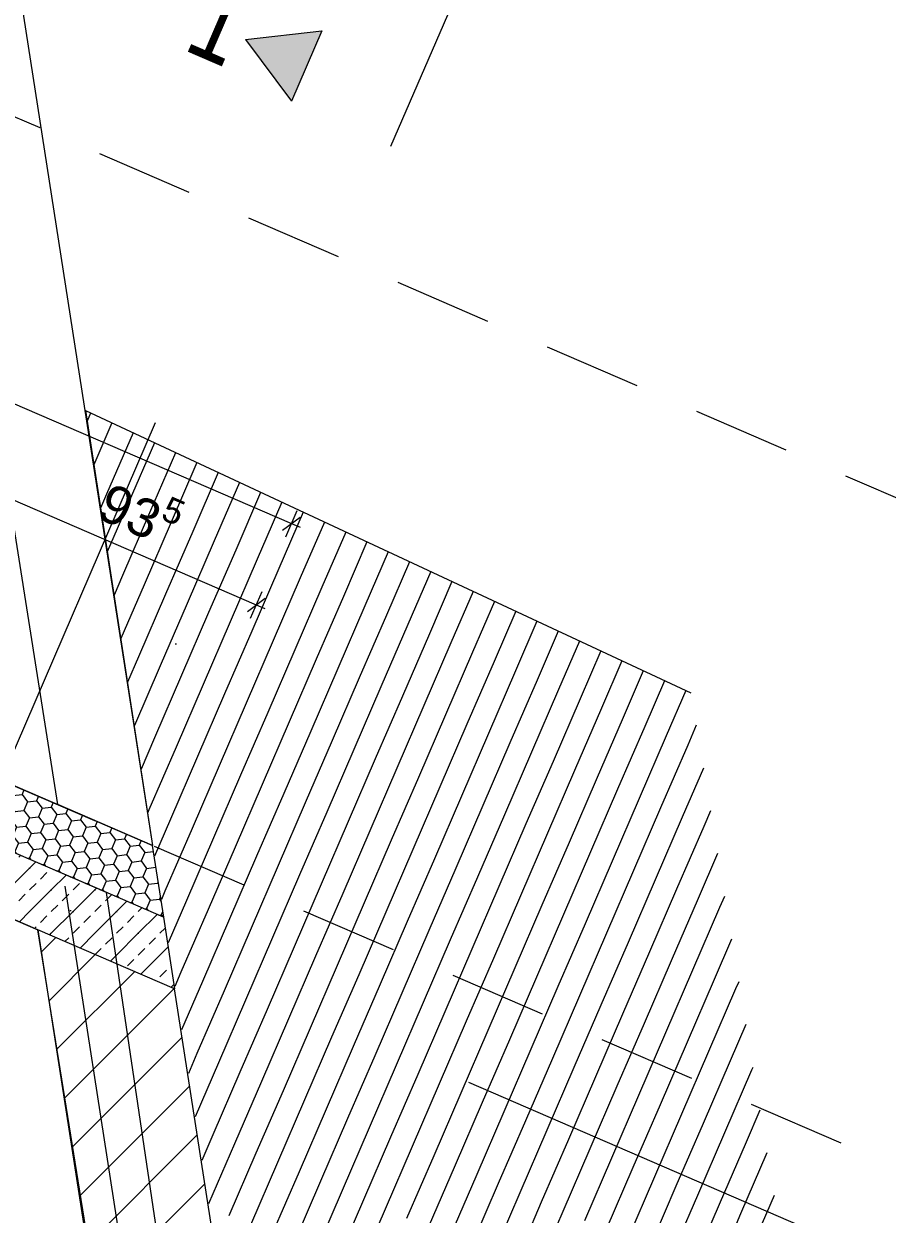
# Model space of a CAD drawing. Header units: millimetres. Extents: x 12535370 to 12566104, y 356204400 to 356234587.
# Drawn here: x 12554694 to 12557504, y 356222209 to 356226085 of the extents above; entities that cross this region are included whole.
import ezdxf
from ezdxf.enums import TextEntityAlignment as Align

# ---------------------------------------------------------------- set-up
doc = ezdxf.new("R2010")
doc.units = ezdxf.units.MM
doc.header["$MEASUREMENT"] = 0
doc.linetypes.add('Dashed Long', pattern=[529.166651, 317.499995, -211.666656])
doc.linetypes.add('Dot & Dashed', pattern=[6702.78, 3527.78, -1763.89, 0, -1411.11])
for name, color, linetype in [('New_010 Aussenwände', 7, 'Continuous'), ('New_035 Decken', 7, 'Continuous'), ('New_080 Raumdefinitionen', 7, 'Continuous'), ('New_110 Bemassungen Ausführung', 7, 'Continuous'), ('New_255 Plangrafiken', 7, 'Continuous'), ('New_290 Raster _ Achsen', 7, 'Continuous')]:
    doc.layers.add(name, color=color, linetype=linetype)
for name, color, linetype, lineweight in [('New_010 Aussenwände_Pen_No__1', 7, 'Continuous', 13), ('New_010 Aussenwände_Pen_No__96', 8, 'Continuous', 13), ('New_035 Decken_Pen_No__1', 7, 'Continuous', 13), ('New_110 Bemassungen Ausführung_Pen_No__1', 7, 'Continuous', 13), ('New_255 Plangrafiken_Pen_No__1', 7, 'Continuous', 13), ('New_255 Plangrafiken_Pen_No__39', 8, 'Continuous', 13), ('New_290 Raster _ Achsen_Pen_No__108', 7, 'Continuous', 13), ('New_Baulinie_Pen_No__21', 1, 'Continuous', 13)]:
    doc.layers.add(name, color=color, linetype=linetype, lineweight=lineweight)
doc.styles.add('GENERATED_STYLE_1', font='arial.ttf')
doc.styles.add('GENERATED_STYLE_2', font='arial.ttf', dxfattribs={"width": 0.8})
doc.dimstyles.new('GENERATED_STYLE__1', dxfattribs={"dimtxt": 125, "dimasz": 47.5, "dimexe": 0.18, "dimexo": 2, "dimgap": 0, "dimtad": 1, "dimlfac": 0.001, "dimzin": 0, "dimdsep": 46, "dimtxsty": 'GENERATED_STYLE_1', "dimblk": 'ARROWHEAD_2', "dimblk1": 'ARROWHEAD_2', "dimblk2": 'ARROWHEAD_2', "dimcen": 0.09, "dimclrd": 7, "dimclre": 7, "dimclrt": 7, "dimadec": 0, "dimazin": 0, "dimtfac": 1, "dimtdec": 4, "dimtmove": 0, "dimatfit": 3, "dimfxl": 1, "dimtolj": 1, "dimtzin": 0, "dimarcsym": 0})
pattern_1 = [(246.636458, (12240439.157, 356160438.356), (-47.701051, 20.606061), [30, -60]), (246.636458, (12240445.16, 356160386.74), (-47.701051, 20.606061), [30, -60]), (306.636458, (12240427.26, 356160410.815), (41.695898, 31.007291), [30, -60]), (306.636458, (12240474.96, 356160390.21), (41.695898, 31.007291), [30, -60]), (6.636458, (12240439.157, 356160438.356), (-6.005153, 51.613352), [30, -60]), (6.636458, (12240486.86, 356160417.75), (-6.005153, 51.613352), [30, -60])]
pattern_2 = [(45, (12240439.16, 356160438.36), (-70.710678, 70.710678), [30, -20]), (45, (12240403.8, 356160473.71), (-70.710678, 70.710678), [100, 0])]

# ---------------------------------------------------------------- blocks, each defined once
blk = doc.blocks.new('*X25', base_point=(12240439.2, 356160438.4))
at = {"layer": 'New_255 Plangrafiken_Pen_No__39', "color": 8, "linetype": 'Continuous', "lineweight": 13}
for p, q in [((12554911.4, 356224817.4), (12554900, 356224790.8)), ((12554911.4, 356224817.4), (12554900, 356224790.8)), ((12554980.6, 356224785.1), (12554921.9, 356224649.3)), ((12554980.6, 356224785.1), (12554921.9, 356224649.3)), ((12555049.8, 356224752.8), (12554963.5, 356224553)), ((12555049.8, 356224752.8), (12554963.5, 356224553)), ((12555119, 356224720.6), (12555033.6, 356224522.8)), ((12555119, 356224720.6), (12555033.6, 356224522.8)), ((12555188.2, 356224688.3), (12555103.6, 356224492.5)), ((12555188.2, 356224688.3), (12555103.6, 356224492.5)), ((12555257.4, 356224656), (12555173.7, 356224462.3)), ((12555257.4, 356224656), (12555173.7, 356224462.3)), ((12555326.6, 356224623.8), (12555243.7, 356224432)), ((12555326.6, 356224623.8), (12555243.7, 356224432)), ((12555395.7, 356224591.5), (12555313.8, 356224401.7)), ((12555395.7, 356224591.5), (12555313.8, 356224401.7)), ((12554963.5, 356224553), (12554943.9, 356224507.7)), ((12554963.5, 356224553), (12554943.9, 356224507.7)), ((12555464.9, 356224559.2), (12555383.8, 356224371.5)), ((12555464.9, 356224559.2), (12555383.8, 356224371.5)), ((12555033.6, 356224522.8), (12554965.9, 356224366.1)), ((12555033.6, 356224522.8), (12554965.9, 356224366.1)), ((12555534.1, 356224526.9), (12555453.9, 356224341.2)), ((12555534.1, 356224526.9), (12555453.9, 356224341.2)), ((12555603.3, 356224494.7), (12555523.9, 356224310.9)), ((12555603.3, 356224494.7), (12555523.9, 356224310.9)), ((12555103.6, 356224492.5), (12555015.5, 356224288.6)), ((12555103.6, 356224492.5), (12555015.5, 356224288.6)), ((12555173.7, 356224462.3), (12555085.6, 356224258.3)), ((12555173.7, 356224462.3), (12555085.6, 356224258.3)), ((12555672.5, 356224462.4), (12555594, 356224280.7)), ((12555672.5, 356224462.4), (12555594, 356224280.7)), ((12555243.7, 356224432), (12555155.6, 356224228.1)), ((12555243.7, 356224432), (12555155.6, 356224228.1)), ((12555741.7, 356224430.1), (12555664.1, 356224250.4)), ((12555741.7, 356224430.1), (12555664.1, 356224250.4)), ((12555313.8, 356224401.7), (12555225.7, 356224197.8)), ((12555313.8, 356224401.7), (12555225.7, 356224197.8)), ((12555810.9, 356224397.9), (12555734.1, 356224220.2)), ((12555810.9, 356224397.9), (12555734.1, 356224220.2)), ((12555383.8, 356224371.5), (12555295.7, 356224167.6)), ((12555383.8, 356224371.5), (12555295.7, 356224167.6)), ((12555453.9, 356224341.2), (12555365.8, 356224137.3)), ((12555453.9, 356224341.2), (12555365.8, 356224137.3)), ((12555880.1, 356224365.6), (12555804.2, 356224189.9)), ((12555880.1, 356224365.6), (12555804.2, 356224189.9)), ((12555523.9, 356224310.9), (12555435.9, 356224107)), ((12555523.9, 356224310.9), (12555435.9, 356224107)), ((12555949.2, 356224333.3), (12555874.2, 356224159.6)), ((12555949.2, 356224333.3), (12555874.2, 356224159.6)), ((12556018.4, 356224301.1), (12555944.3, 356224129.4)), ((12556018.4, 356224301.1), (12555944.3, 356224129.4)), ((12555015.5, 356224288.6), (12554987.9, 356224224.6)), ((12555015.5, 356224288.6), (12554987.9, 356224224.6)), ((12555594, 356224280.7), (12555505.9, 356224076.8)), ((12555594, 356224280.7), (12555505.9, 356224076.8)), ((12556087.6, 356224268.8), (12556014.3, 356224099.1)), ((12556087.6, 356224268.8), (12556014.3, 356224099.1)), ((12555085.6, 356224258.3), (12555009.8, 356224083)), ((12555085.6, 356224258.3), (12555009.8, 356224083)), ((12555155.6, 356224228.1), (12555067.6, 356224024.2)), ((12555155.6, 356224228.1), (12555067.6, 356224024.2)), ((12555664.1, 356224250.4), (12555576, 356224046.5)), ((12555664.1, 356224250.4), (12555576, 356224046.5)), ((12556156.8, 356224236.5), (12556084.4, 356224068.8)), ((12556156.8, 356224236.5), (12556084.4, 356224068.8)), ((12555225.7, 356224197.8), (12555137.6, 356223993.9)), ((12555225.7, 356224197.8), (12555137.6, 356223993.9)), ((12555734.1, 356224220.2), (12555646, 356224016.2)), ((12555734.1, 356224220.2), (12555646, 356224016.2)), ((12555804.2, 356224189.9), (12555716.1, 356223986)), ((12555804.2, 356224189.9), (12555716.1, 356223986)), ((12556226, 356224204.2), (12556154.4, 356224038.6)), ((12556226, 356224204.2), (12556154.4, 356224038.6)), ((12555295.7, 356224167.6), (12555207.7, 356223963.6)), ((12555295.7, 356224167.6), (12555207.7, 356223963.6)), ((12555874.2, 356224159.6), (12555786.1, 356223955.7)), ((12555874.2, 356224159.6), (12555786.1, 356223955.7)), ((12556295.2, 356224172), (12556224.5, 356224008.3)), ((12556295.2, 356224172), (12556224.5, 356224008.3)), ((12555365.8, 356224137.3), (12555277.7, 356223933.4)), ((12555365.8, 356224137.3), (12555277.7, 356223933.4)), ((12555435.9, 356224107), (12555347.8, 356223903.1)), ((12555435.9, 356224107), (12555347.8, 356223903.1)), ((12555944.3, 356224129.4), (12555856.2, 356223925.5)), ((12555944.3, 356224129.4), (12555856.2, 356223925.5)), ((12556364.4, 356224139.7), (12556294.5, 356223978.1)), ((12556364.4, 356224139.7), (12556294.5, 356223978.1)), ((12556433.6, 356224107.4), (12556364.6, 356223947.8)), ((12556433.6, 356224107.4), (12556364.6, 356223947.8)), ((12555505.9, 356224076.8), (12555417.8, 356223872.9)), ((12555505.9, 356224076.8), (12555417.8, 356223872.9)), ((12556014.3, 356224099.1), (12555926.2, 356223895.2)), ((12556014.3, 356224099.1), (12555926.2, 356223895.2)), ((12556084.4, 356224068.8), (12555996.3, 356223864.9)), ((12556084.4, 356224068.8), (12555996.3, 356223864.9)), ((12556502.7, 356224075.2), (12556434.6, 356223917.5)), ((12556502.7, 356224075.2), (12556434.6, 356223917.5)), ((12555576, 356224046.5), (12555487.9, 356223842.6)), ((12555576, 356224046.5), (12555487.9, 356223842.6)), ((12556154.4, 356224038.6), (12556066.3, 356223834.7)), ((12556154.4, 356224038.6), (12556066.3, 356223834.7)), ((12556571.9, 356224042.9), (12556504.7, 356223887.3)), ((12556571.9, 356224042.9), (12556504.7, 356223887.3)), ((12555067.6, 356224024.2), (12555031.8, 356223941.4)), ((12555067.6, 356224024.2), (12555031.8, 356223941.4)), ((12555137.6, 356223993.9), (12555053.8, 356223799.9)), ((12555137.6, 356223993.9), (12555053.8, 356223799.9)), ((12555646, 356224016.2), (12555557.9, 356223812.3)), ((12555646, 356224016.2), (12555557.9, 356223812.3)), ((12556224.5, 356224008.3), (12556136.4, 356223804.4)), ((12556224.5, 356224008.3), (12556136.4, 356223804.4)), ((12556641.1, 356224010.6), (12556574.8, 356223857)), ((12556641.1, 356224010.6), (12556574.8, 356223857)), ((12555207.7, 356223963.6), (12555119.6, 356223759.7)), ((12555207.7, 356223963.6), (12555119.6, 356223759.7)), ((12555716.1, 356223986), (12555628, 356223782.1)), ((12555716.1, 356223986), (12555628, 356223782.1)), ((12555786.1, 356223955.7), (12555698, 356223751.8)), ((12555786.1, 356223955.7), (12555698, 356223751.8)), ((12556294.5, 356223978.1), (12556206.5, 356223774.1)), ((12556294.5, 356223978.1), (12556206.5, 356223774.1)), ((12556710.3, 356223978.3), (12556644.8, 356223826.7)), ((12556710.3, 356223978.3), (12556644.8, 356223826.7)), ((12555277.7, 356223933.4), (12555189.6, 356223729.5)), ((12555277.7, 356223933.4), (12555189.6, 356223729.5)), ((12555856.2, 356223925.5), (12555768.1, 356223721.6)), ((12555856.2, 356223925.5), (12555768.1, 356223721.6)), ((12556364.6, 356223947.8), (12556276.5, 356223743.9)), ((12556364.6, 356223947.8), (12556276.5, 356223743.9)), ((12556434.6, 356223917.5), (12556346.6, 356223713.6)), ((12556434.6, 356223917.5), (12556346.6, 356223713.6)), ((12556779.5, 356223946.1), (12556714.9, 356223796.5)), ((12556779.5, 356223946.1), (12556714.9, 356223796.5)), ((12556848.7, 356223913.8), (12556784.9, 356223766.2)), ((12556848.7, 356223913.8), (12556784.9, 356223766.2)), ((12555347.8, 356223903.1), (12555259.7, 356223699.2)), ((12555347.8, 356223903.1), (12555259.7, 356223699.2)), ((12555926.2, 356223895.2), (12555838.2, 356223691.3)), ((12555926.2, 356223895.2), (12555838.2, 356223691.3)), ((12556504.7, 356223887.3), (12556416.6, 356223683.4)), ((12556504.7, 356223887.3), (12556416.6, 356223683.4)), ((12555417.8, 356223872.9), (12555329.7, 356223669)), ((12555417.8, 356223872.9), (12555329.7, 356223669)), ((12555487.9, 356223842.6), (12555399.8, 356223638.7)), ((12555487.9, 356223842.6), (12555399.8, 356223638.7)), ((12555996.3, 356223864.9), (12555908.2, 356223661)), ((12555996.3, 356223864.9), (12555908.2, 356223661)), ((12556574.8, 356223857), (12556486.7, 356223653.1)), ((12556574.8, 356223857), (12556486.7, 356223653.1)), ((12555557.9, 356223812.3), (12555469.8, 356223608.4)), ((12555557.9, 356223812.3), (12555469.8, 356223608.4)), ((12556066.3, 356223834.7), (12555978.3, 356223630.8)), ((12556066.3, 356223834.7), (12555978.3, 356223630.8)), ((12556136.4, 356223804.4), (12556048.3, 356223600.5)), ((12556136.4, 356223804.4), (12556048.3, 356223600.5)), ((12556644.8, 356223826.7), (12556556.7, 356223622.8)), ((12556644.8, 356223826.7), (12556556.7, 356223622.8)), ((12556714.9, 356223796.5), (12556626.8, 356223592.6)), ((12556714.9, 356223796.5), (12556626.8, 356223592.6)), ((12556882.9, 356223800.7), (12556855, 356223736)), ((12556882.9, 356223800.7), (12556855, 356223736)), ((12555119.6, 356223759.7), (12555075.8, 356223658.3)), ((12555119.6, 356223759.7), (12555075.8, 356223658.3)), ((12555628, 356223782.1), (12555539.9, 356223578.2)), ((12555628, 356223782.1), (12555539.9, 356223578.2)), ((12556206.5, 356223774.1), (12556118.4, 356223570.2)), ((12556206.5, 356223774.1), (12556118.4, 356223570.2)), ((12556784.9, 356223766.2), (12556696.8, 356223562.3)), ((12556784.9, 356223766.2), (12556696.8, 356223562.3)), ((12555189.6, 356223729.5), (12555101.5, 356223525.6)), ((12555189.6, 356223729.5), (12555101.5, 356223525.6)), ((12555698, 356223751.8), (12555610, 356223547.9)), ((12555698, 356223751.8), (12555610, 356223547.9)), ((12555768.1, 356223721.6), (12555680, 356223517.6)), ((12555768.1, 356223721.6), (12555680, 356223517.6)), ((12556276.5, 356223743.9), (12556188.4, 356223540)), ((12556276.5, 356223743.9), (12556188.4, 356223540)), ((12556855, 356223736), (12556766.9, 356223532.1)), ((12556855, 356223736), (12556766.9, 356223532.1)), ((12555259.7, 356223699.2), (12555171.6, 356223495.3)), ((12555259.7, 356223699.2), (12555171.6, 356223495.3)), ((12555838.2, 356223691.3), (12555750.1, 356223487.4)), ((12555838.2, 356223691.3), (12555750.1, 356223487.4)), ((12556346.6, 356223713.6), (12556258.5, 356223509.7)), ((12556346.6, 356223713.6), (12556258.5, 356223509.7)), ((12556416.6, 356223683.4), (12556328.5, 356223479.5)), ((12556416.6, 356223683.4), (12556328.5, 356223479.5)), ((12555329.7, 356223669), (12555241.7, 356223465)), ((12555329.7, 356223669), (12555241.7, 356223465)), ((12555908.2, 356223661), (12555820.1, 356223457.1)), ((12555908.2, 356223661), (12555820.1, 356223457.1)), ((12556486.7, 356223653.1), (12556398.6, 356223449.2)), ((12556486.7, 356223653.1), (12556398.6, 356223449.2)), ((12556905.9, 356223661.5), (12556836.9, 356223501.8)), ((12556905.9, 356223661.5), (12556836.9, 356223501.8)), ((12555399.8, 356223638.7), (12555311.7, 356223434.8)), ((12555399.8, 356223638.7), (12555311.7, 356223434.8)), ((12555469.8, 356223608.4), (12555381.8, 356223404.5)), ((12555469.8, 356223608.4), (12555381.8, 356223404.5)), ((12555978.3, 356223630.8), (12555890.2, 356223426.9)), ((12555978.3, 356223630.8), (12555890.2, 356223426.9)), ((12556556.7, 356223622.8), (12556468.6, 356223418.9)), ((12556556.7, 356223622.8), (12556468.6, 356223418.9)), ((12555539.9, 356223578.2), (12555451.8, 356223374.3)), ((12555539.9, 356223578.2), (12555451.8, 356223374.3)), ((12556048.3, 356223600.5), (12555960.2, 356223396.6)), ((12556048.3, 356223600.5), (12555960.2, 356223396.6)), ((12556118.4, 356223570.2), (12556030.3, 356223366.3)), ((12556118.4, 356223570.2), (12556030.3, 356223366.3)), ((12556626.8, 356223592.6), (12556538.7, 356223388.7)), ((12556626.8, 356223592.6), (12556538.7, 356223388.7)), ((12555101.5, 356223525.6), (12555097.7, 356223516.8)), ((12555101.5, 356223525.6), (12555097.7, 356223516.8)), ((12555610, 356223547.9), (12555521.9, 356223344)), ((12555610, 356223547.9), (12555521.9, 356223344)), ((12556188.4, 356223540), (12556100.3, 356223336.1)), ((12556188.4, 356223540), (12556100.3, 356223336.1)), ((12556696.8, 356223562.3), (12556608.7, 356223358.4)), ((12556696.8, 356223562.3), (12556608.7, 356223358.4)), ((12556766.9, 356223532.1), (12556678.8, 356223328.1)), ((12556766.9, 356223532.1), (12556678.8, 356223328.1)), ((12555171.6, 356223495.3), (12555119.7, 356223375.2)), ((12555171.6, 356223495.3), (12555119.7, 356223375.2)), ((12555680, 356223517.6), (12555591.9, 356223313.7)), ((12555680, 356223517.6), (12555591.9, 356223313.7)), ((12555750.1, 356223487.4), (12555662, 356223283.5)), ((12555750.1, 356223487.4), (12555662, 356223283.5)), ((12556258.5, 356223509.7), (12556170.4, 356223305.8)), ((12556258.5, 356223509.7), (12556170.4, 356223305.8)), ((12556836.9, 356223501.8), (12556748.9, 356223297.9)), ((12556836.9, 356223501.8), (12556748.9, 356223297.9)), ((12556928.9, 356223522.3), (12556907, 356223471.5)), ((12556928.9, 356223522.3), (12556907, 356223471.5)), ((12555241.7, 356223465), (12555153.6, 356223261.1)), ((12555241.7, 356223465), (12555153.6, 356223261.1)), ((12555820.1, 356223457.1), (12555732, 356223253.2)), ((12555820.1, 356223457.1), (12555732, 356223253.2)), ((12556328.5, 356223479.5), (12556240.4, 356223275.5)), ((12556328.5, 356223479.5), (12556240.4, 356223275.5)), ((12556398.6, 356223449.2), (12556310.5, 356223245.3)), ((12556398.6, 356223449.2), (12556310.5, 356223245.3)), ((12556907, 356223471.5), (12556818.9, 356223267.6)), ((12556907, 356223471.5), (12556818.9, 356223267.6)), ((12555311.7, 356223434.8), (12555223.6, 356223230.9)), ((12555311.7, 356223434.8), (12555223.6, 356223230.9)), ((12555890.2, 356223426.9), (12555802.1, 356223222.9)), ((12555890.2, 356223426.9), (12555802.1, 356223222.9)), ((12556468.6, 356223418.9), (12556380.6, 356223215)), ((12556468.6, 356223418.9), (12556380.6, 356223215)), ((12555381.8, 356223404.5), (12555293.7, 356223200.6)), ((12555381.8, 356223404.5), (12555293.7, 356223200.6)), ((12555451.8, 356223374.3), (12555363.7, 356223170.3)), ((12555451.8, 356223374.3), (12555363.7, 356223170.3)), ((12555960.2, 356223396.6), (12555872.1, 356223192.7)), ((12555960.2, 356223396.6), (12555872.1, 356223192.7)), ((12556538.7, 356223388.7), (12556450.6, 356223184.8)), ((12556538.7, 356223388.7), (12556450.6, 356223184.8)), ((12556951.9, 356223383.1), (12556889, 356223237.4)), ((12556951.9, 356223383.1), (12556889, 356223237.4)), ((12555521.9, 356223344), (12555433.8, 356223140.1)), ((12555521.9, 356223344), (12555433.8, 356223140.1)), ((12556030.3, 356223366.3), (12555942.2, 356223162.4)), ((12556030.3, 356223366.3), (12555942.2, 356223162.4)), ((12556100.3, 356223336.1), (12556012.3, 356223132.2)), ((12556100.3, 356223336.1), (12556012.3, 356223132.2)), ((12556608.7, 356223358.4), (12556520.7, 356223154.5)), ((12556608.7, 356223358.4), (12556520.7, 356223154.5)), ((12555591.9, 356223313.7), (12555503.8, 356223109.8)), ((12555591.9, 356223313.7), (12555503.8, 356223109.8)), ((12556170.4, 356223305.8), (12556082.3, 356223101.9)), ((12556170.4, 356223305.8), (12556082.3, 356223101.9)), ((12556678.8, 356223328.1), (12556590.7, 356223124.2)), ((12556678.8, 356223328.1), (12556590.7, 356223124.2)), ((12556748.9, 356223297.9), (12556660.8, 356223094)), ((12556748.9, 356223297.9), (12556660.8, 356223094)), ((12555153.6, 356223261.1), (12555141.7, 356223233.6)), ((12555153.6, 356223261.1), (12555141.7, 356223233.6)), ((12555662, 356223283.5), (12555573.9, 356223079.6)), ((12555662, 356223283.5), (12555573.9, 356223079.6)), ((12556240.4, 356223275.5), (12556152.4, 356223071.6)), ((12556240.4, 356223275.5), (12556152.4, 356223071.6)), ((12556818.9, 356223267.6), (12556730.8, 356223063.7)), ((12556818.9, 356223267.6), (12556730.8, 356223063.7)), ((12555223.6, 356223230.9), (12555163.7, 356223092.1)), ((12555223.6, 356223230.9), (12555163.7, 356223092.1)), ((12555732, 356223253.2), (12555643.9, 356223049.3)), ((12555732, 356223253.2), (12555643.9, 356223049.3)), ((12555802.1, 356223222.9), (12555714, 356223019)), ((12555802.1, 356223222.9), (12555714, 356223019)), ((12556310.5, 356223245.3), (12556222.4, 356223041.4)), ((12556310.5, 356223245.3), (12556222.4, 356223041.4)), ((12556380.6, 356223215), (12556292.5, 356223011.1)), ((12556380.6, 356223215), (12556292.5, 356223011.1)), ((12556889, 356223237.4), (12556800.9, 356223033.4)), ((12556889, 356223237.4), (12556800.9, 356223033.4)), ((12556974.9, 356223243.9), (12556959, 356223207.1)), ((12556974.9, 356223243.9), (12556959, 356223207.1)), ((12555293.7, 356223200.6), (12555205.6, 356222996.7)), ((12555293.7, 356223200.6), (12555205.6, 356222996.7)), ((12555872.1, 356223192.7), (12555784.1, 356222988.8)), ((12555872.1, 356223192.7), (12555784.1, 356222988.8)), ((12556450.6, 356223184.8), (12556362.5, 356222980.8)), ((12556450.6, 356223184.8), (12556362.5, 356222980.8)), ((12556959, 356223207.1), (12556870.9, 356223003.2)), ((12556959, 356223207.1), (12556870.9, 356223003.2)), ((12555363.7, 356223170.3), (12555275.6, 356222966.4)), ((12555363.7, 356223170.3), (12555275.6, 356222966.4)), ((12555433.8, 356223140.1), (12555345.7, 356222936.2)), ((12555433.8, 356223140.1), (12555345.7, 356222936.2)), ((12555942.2, 356223162.4), (12555854.1, 356222958.5)), ((12555942.2, 356223162.4), (12555854.1, 356222958.5)), ((12556520.7, 356223154.5), (12556432.6, 356222950.6)), ((12556520.7, 356223154.5), (12556432.6, 356222950.6)), ((12555503.8, 356223109.8), (12555415.8, 356222905.9)), ((12555503.8, 356223109.8), (12555415.8, 356222905.9)), ((12556012.3, 356223132.2), (12555924.2, 356222928.2)), ((12556012.3, 356223132.2), (12555924.2, 356222928.2)), ((12556082.3, 356223101.9), (12555994.2, 356222898)), ((12556082.3, 356223101.9), (12555994.2, 356222898)), ((12556590.7, 356223124.2), (12556502.6, 356222920.3)), ((12556590.7, 356223124.2), (12556502.6, 356222920.3)), ((12556997.9, 356223104.7), (12556941, 356222972.9)), ((12556997.9, 356223104.7), (12556941, 356222972.9)), ((12555573.9, 356223079.6), (12555485.8, 356222875.6)), ((12555573.9, 356223079.6), (12555485.8, 356222875.6)), ((12556152.4, 356223071.6), (12556064.3, 356222867.7)), ((12556152.4, 356223071.6), (12556064.3, 356222867.7)), ((12556660.8, 356223094), (12556572.7, 356222890.1)), ((12556660.8, 356223094), (12556572.7, 356222890.1)), ((12556730.8, 356223063.7), (12556642.7, 356222859.8)), ((12556730.8, 356223063.7), (12556642.7, 356222859.8)), ((12555643.9, 356223049.3), (12555555.9, 356222845.4)), ((12555643.9, 356223049.3), (12555555.9, 356222845.4)), ((12556222.4, 356223041.4), (12556134.3, 356222837.5)), ((12556222.4, 356223041.4), (12556134.3, 356222837.5)), ((12556800.9, 356223033.4), (12556712.8, 356222829.5)), ((12556800.9, 356223033.4), (12556712.8, 356222829.5)), ((12555205.6, 356222996.7), (12555185.6, 356222950.5)), ((12555205.6, 356222996.7), (12555185.6, 356222950.5)), ((12555714, 356223019), (12555625.9, 356222815.1)), ((12555714, 356223019), (12555625.9, 356222815.1)), ((12555784.1, 356222988.8), (12555696, 356222784.9)), ((12555784.1, 356222988.8), (12555696, 356222784.9)), ((12556292.5, 356223011.1), (12556204.4, 356222807.2)), ((12556292.5, 356223011.1), (12556204.4, 356222807.2)), ((12556870.9, 356223003.2), (12556782.8, 356222799.3)), ((12556870.9, 356223003.2), (12556782.8, 356222799.3)), ((12555275.6, 356222966.4), (12555207.6, 356222808.9)), ((12555275.6, 356222966.4), (12555207.6, 356222808.9)), ((12555854.1, 356222958.5), (12555766, 356222754.6)), ((12555854.1, 356222958.5), (12555766, 356222754.6)), ((12556362.5, 356222980.8), (12556274.4, 356222776.9)), ((12556362.5, 356222980.8), (12556274.4, 356222776.9)), ((12556432.6, 356222950.6), (12556344.5, 356222746.7)), ((12556432.6, 356222950.6), (12556344.5, 356222746.7)), ((12556941, 356222972.9), (12556852.9, 356222769)), ((12556941, 356222972.9), (12556852.9, 356222769)), ((12557020.9, 356222965.5), (12557011, 356222942.7)), ((12557020.9, 356222965.5), (12557011, 356222942.7)), ((12555345.7, 356222936.2), (12555257.6, 356222732.3)), ((12555345.7, 356222936.2), (12555257.6, 356222732.3)), ((12555415.8, 356222905.9), (12555327.7, 356222702)), ((12555415.8, 356222905.9), (12555327.7, 356222702)), ((12555924.2, 356222928.2), (12555836.1, 356222724.3)), ((12555924.2, 356222928.2), (12555836.1, 356222724.3)), ((12556502.6, 356222920.3), (12556414.5, 356222716.4)), ((12556502.6, 356222920.3), (12556414.5, 356222716.4)), ((12557011, 356222942.7), (12556923, 356222738.7)), ((12557011, 356222942.7), (12556923, 356222738.7)), ((12555485.8, 356222875.6), (12555397.7, 356222671.7)), ((12555485.8, 356222875.6), (12555397.7, 356222671.7)), ((12555994.2, 356222898), (12555906.1, 356222694.1)), ((12555994.2, 356222898), (12555906.1, 356222694.1)), ((12556064.3, 356222867.7), (12555976.2, 356222663.8)), ((12556064.3, 356222867.7), (12555976.2, 356222663.8)), ((12556572.7, 356222890.1), (12556484.6, 356222686.1)), ((12556572.7, 356222890.1), (12556484.6, 356222686.1)), ((12555555.9, 356222845.4), (12555467.8, 356222641.5)), ((12555555.9, 356222845.4), (12555467.8, 356222641.5)), ((12556134.3, 356222837.5), (12556046.2, 356222633.5)), ((12556134.3, 356222837.5), (12556046.2, 356222633.5)), ((12556642.7, 356222859.8), (12556554.7, 356222655.9)), ((12556642.7, 356222859.8), (12556554.7, 356222655.9)), ((12556712.8, 356222829.5), (12556624.7, 356222625.6)), ((12556712.8, 356222829.5), (12556624.7, 356222625.6)), ((12555625.9, 356222815.1), (12555537.8, 356222611.2)), ((12555625.9, 356222815.1), (12555537.8, 356222611.2)), ((12556204.4, 356222807.2), (12556116.3, 356222603.3)), ((12556204.4, 356222807.2), (12556116.3, 356222603.3)), ((12556782.8, 356222799.3), (12556694.8, 356222595.4)), ((12556782.8, 356222799.3), (12556694.8, 356222595.4)), ((12557043.9, 356222826.3), (12556993, 356222708.5)), ((12557043.9, 356222826.3), (12556993, 356222708.5)), ((12555696, 356222784.9), (12555607.9, 356222580.9)), ((12555696, 356222784.9), (12555607.9, 356222580.9)), ((12555766, 356222754.6), (12555677.9, 356222550.7)), ((12555766, 356222754.6), (12555677.9, 356222550.7)), ((12556274.4, 356222776.9), (12556186.4, 356222573)), ((12556274.4, 356222776.9), (12556186.4, 356222573)), ((12556852.9, 356222769), (12556764.8, 356222565.1)), ((12556852.9, 356222769), (12556764.8, 356222565.1)), ((12555257.6, 356222732.3), (12555229.6, 356222667.4)), ((12555257.6, 356222732.3), (12555229.6, 356222667.4)), ((12555836.1, 356222724.3), (12555748, 356222520.4)), ((12555836.1, 356222724.3), (12555748, 356222520.4)), ((12556344.5, 356222746.7), (12556256.4, 356222542.8)), ((12556344.5, 356222746.7), (12556256.4, 356222542.8)), ((12556414.5, 356222716.4), (12556326.5, 356222512.5)), ((12556414.5, 356222716.4), (12556326.5, 356222512.5)), ((12556923, 356222738.7), (12556834.9, 356222534.8)), ((12556923, 356222738.7), (12556834.9, 356222534.8)), ((12555327.7, 356222702), (12555251.6, 356222525.8)), ((12555327.7, 356222702), (12555251.6, 356222525.8)), ((12555906.1, 356222694.1), (12555818, 356222490.2)), ((12555906.1, 356222694.1), (12555818, 356222490.2)), ((12556484.6, 356222686.1), (12556396.5, 356222482.2)), ((12556484.6, 356222686.1), (12556396.5, 356222482.2)), ((12556993, 356222708.5), (12556904.9, 356222504.6)), ((12556993, 356222708.5), (12556904.9, 356222504.6)), ((12557063.1, 356222678.2), (12556975, 356222474.3)), ((12557063.1, 356222678.2), (12556975, 356222474.3)), ((12557066.9, 356222687.1), (12557063.1, 356222678.2)), ((12557066.9, 356222687.1), (12557063.1, 356222678.2)), ((12555397.7, 356222671.7), (12555309.6, 356222467.8)), ((12555397.7, 356222671.7), (12555309.6, 356222467.8)), ((12555467.8, 356222641.5), (12555379.7, 356222437.6)), ((12555467.8, 356222641.5), (12555379.7, 356222437.6)), ((12555976.2, 356222663.8), (12555888.1, 356222459.9)), ((12555976.2, 356222663.8), (12555888.1, 356222459.9)), ((12556046.2, 356222633.5), (12555958.2, 356222429.6)), ((12556046.2, 356222633.5), (12555958.2, 356222429.6)), ((12556554.7, 356222655.9), (12556466.6, 356222452)), ((12556554.7, 356222655.9), (12556466.6, 356222452)), ((12555537.8, 356222611.2), (12555449.7, 356222407.3)), ((12555537.8, 356222611.2), (12555449.7, 356222407.3)), ((12556116.3, 356222603.3), (12556028.2, 356222399.4)), ((12556116.3, 356222603.3), (12556028.2, 356222399.4)), ((12556624.7, 356222625.6), (12556536.6, 356222421.7)), ((12556624.7, 356222625.6), (12556536.6, 356222421.7)), ((12556694.8, 356222595.4), (12556606.7, 356222391.4)), ((12556694.8, 356222595.4), (12556606.7, 356222391.4)), ((12555607.9, 356222580.9), (12555519.8, 356222377)), ((12555607.9, 356222580.9), (12555519.8, 356222377)), ((12556186.4, 356222573), (12556098.3, 356222369.1)), ((12556186.4, 356222573), (12556098.3, 356222369.1)), ((12556764.8, 356222565.1), (12556676.7, 356222361.2)), ((12556764.8, 356222565.1), (12556676.7, 356222361.2)), ((12555677.9, 356222550.7), (12555589.9, 356222346.8)), ((12555677.9, 356222550.7), (12555589.9, 356222346.8)), ((12555748, 356222520.4), (12555659.9, 356222316.5)), ((12555748, 356222520.4), (12555659.9, 356222316.5)), ((12556256.4, 356222542.8), (12556168.3, 356222338.8)), ((12556256.4, 356222542.8), (12556168.3, 356222338.8)), ((12556834.9, 356222534.8), (12556746.8, 356222330.9)), ((12556834.9, 356222534.8), (12556746.8, 356222330.9)), ((12557089.9, 356222547.9), (12557045, 356222444)), ((12557089.9, 356222547.9), (12557045, 356222444)), ((12555818, 356222490.2), (12555730, 356222286.2)), ((12555818, 356222490.2), (12555730, 356222286.2)), ((12556326.5, 356222512.5), (12556238.4, 356222308.6)), ((12556326.5, 356222512.5), (12556238.4, 356222308.6)), ((12556396.5, 356222482.2), (12556308.4, 356222278.3)), ((12556396.5, 356222482.2), (12556308.4, 356222278.3)), ((12556904.9, 356222504.6), (12556816.8, 356222300.7)), ((12556904.9, 356222504.6), (12556816.8, 356222300.7)), ((12555309.6, 356222467.8), (12555273.5, 356222384.2)), ((12555309.6, 356222467.8), (12555273.5, 356222384.2)), ((12555888.1, 356222459.9), (12555800, 356222256)), ((12555888.1, 356222459.9), (12555800, 356222256)), ((12556466.6, 356222452), (12556378.5, 356222248.1)), ((12556466.6, 356222452), (12556378.5, 356222248.1)), ((12556975, 356222474.3), (12556886.9, 356222270.4)), ((12556975, 356222474.3), (12556886.9, 356222270.4)), ((12557045, 356222444), (12556956.9, 356222240.1)), ((12557045, 356222444), (12556956.9, 356222240.1)), ((12555379.7, 356222437.6), (12555295.5, 356222242.7)), ((12555379.7, 356222437.6), (12555295.5, 356222242.7)), ((12555449.7, 356222407.3), (12555361.7, 356222203.4)), ((12555449.7, 356222407.3), (12555361.7, 356222203.4)), ((12555958.2, 356222429.6), (12555870.1, 356222225.7)), ((12555958.2, 356222429.6), (12555870.1, 356222225.7)), ((12556536.6, 356222421.7), (12556448.5, 356222217.8)), ((12556536.6, 356222421.7), (12556448.5, 356222217.8)), ((12557112.9, 356222408.7), (12557027, 356222209.9)), ((12557112.9, 356222408.7), (12557027, 356222209.9)), ((12555519.8, 356222377), (12555431.7, 356222173.1)), ((12555519.8, 356222377), (12555431.7, 356222173.1)), ((12556028.2, 356222399.4), (12555940.1, 356222195.5)), ((12556028.2, 356222399.4), (12555940.1, 356222195.5)), ((12556098.3, 356222369.1), (12556010.2, 356222165.2)), ((12556098.3, 356222369.1), (12556010.2, 356222165.2)), ((12556606.7, 356222391.4), (12556518.6, 356222187.5)), ((12556606.7, 356222391.4), (12556518.6, 356222187.5)), ((12555589.9, 356222346.8), (12555501.8, 356222142.9)), ((12555589.9, 356222346.8), (12555501.8, 356222142.9)), ((12556168.3, 356222338.8), (12556080.2, 356222134.9)), ((12556168.3, 356222338.8), (12556080.2, 356222134.9)), ((12556676.7, 356222361.2), (12556588.6, 356222157.3)), ((12556676.7, 356222361.2), (12556588.6, 356222157.3)), ((12556746.8, 356222330.9), (12556658.7, 356222127)), ((12556746.8, 356222330.9), (12556658.7, 356222127)), ((12555659.9, 356222316.5), (12555571.8, 356222112.6)), ((12555659.9, 356222316.5), (12555571.8, 356222112.6)), ((12555730, 356222286.2), (12555641.9, 356222082.3)), ((12555730, 356222286.2), (12555641.9, 356222082.3)), ((12556238.4, 356222308.6), (12556150.3, 356222104.7)), ((12556238.4, 356222308.6), (12556150.3, 356222104.7)), ((12556816.8, 356222300.7), (12556728.8, 356222096.7)), ((12556816.8, 356222300.7), (12556728.8, 356222096.7)), ((12555800, 356222256), (12555711.9, 356222052.1)), ((12555800, 356222256), (12555711.9, 356222052.1)), ((12556308.4, 356222278.3), (12556220.3, 356222074.4)), ((12556308.4, 356222278.3), (12556220.3, 356222074.4)), ((12556378.5, 356222248.1), (12556290.4, 356222044.1)), ((12556378.5, 356222248.1), (12556290.4, 356222044.1)), ((12556886.9, 356222270.4), (12556798.8, 356222066.5)), ((12556886.9, 356222270.4), (12556798.8, 356222066.5)), ((12557135.9, 356222269.5), (12557097.1, 356222179.6)), ((12557135.9, 356222269.5), (12557097.1, 356222179.6)), ((12555870.1, 356222225.7), (12555782, 356222021.8)), ((12555870.1, 356222225.7), (12555782, 356222021.8)), ((12556448.5, 356222217.8), (12556360.5, 356222013.9)), ((12556448.5, 356222217.8), (12556360.5, 356222013.9)), ((12556956.9, 356222240.1), (12556868.9, 356222036.2)), ((12556956.9, 356222240.1), (12556868.9, 356222036.2)), ((12557027, 356222209.9), (12556938.9, 356222006)), ((12557027, 356222209.9), (12556938.9, 356222006))]:
    blk.add_line(p, q, dxfattribs=at)
blk = doc.blocks.new('Fill_1', base_point=(12240439.2, 356160438.4))
at = {"layer": 'New_255 Plangrafiken_Pen_No__39', "color": 8, "linetype": 'Continuous', "lineweight": 13}
blk.add_blockref('*X25', (12240439.2, 356160438.4), dxfattribs=at)
blk = doc.blocks.new('Slab_1', base_point=(12542929.6, 356223038.7))
at = {"layer": 'New_035 Decken_Pen_No__1', "color": 7, "linetype": 'Continuous', "lineweight": 13, "flags": 128}
blk.add_lwpolyline([(12542929.6, 356223038.7), (12541729.5, 356220008.9), (12541917.5, 356219927.7), (12542850.3, 356219524.7), (12542740.1, 356219269.6), (12544695.9, 356218424.8), (12545797.5, 356217948.9), (12545847.8, 356218065.4), (12551728.4, 356215525.1), (12551105.2, 356214084.1), (12556682.6, 356211670.4), (12554963.4, 356223256.1), (12548042.8, 356226245.7), (12550247.8, 356231673.5), (12547059.2, 356232382), (12544971.2, 356227583.3), (12544785.9, 356227658.6), (12543689.8, 356224972.6)], close=True, dxfattribs=at)
blk = doc.blocks.new('Wall_6', base_point=(12548592.6, 356225790.3))
at = {"layer": 'New_010 Aussenwände', "linetype": 'Continuous', "lineweight": 0, "true_color": 0x000000}
h = blk.add_hatch(dxfattribs=at)
h.set_pattern_fill('DÄMMSTOFF__POLYSTYROL_EPS', color=18, style=0, pattern_type=2)
h.set_pattern_definition(pattern_1)
h.paths.add_polyline_path([(12554119.1, 356223620.9), (12554174.2, 356223597.1), (12554926.2, 356223272.2), (12555112.3, 356223409.6), (12554198.4, 356223804.5)])
h = blk.add_hatch(dxfattribs=at)
h.set_pattern_fill('BETON_BEWEHRT_SN46', color=18, style=0, pattern_type=2)
h.set_pattern_definition(pattern_2)
h.paths.add_polyline_path([(12554094.8, 356223413.5), (12554740.1, 356223134.7), (12554926.2, 356223272.2), (12554174.2, 356223597.1), (12554146.4, 356223532.8)])
h = blk.add_hatch(dxfattribs=at)
h.set_pattern_fill('DÄMMSTOFF__POLYSTYROL_EPS', color=18, style=0, pattern_type=2)
h.set_pattern_definition(pattern_1)
h.paths.add_polyline_path([(12554926.2, 356223272.2), (12555148.6, 356223176.1), (12555112.3, 356223409.6)])
h = blk.add_hatch(dxfattribs=at)
h.set_pattern_fill('BETON_BEWEHRT_SN46', color=18, style=0, pattern_type=2)
h.set_pattern_definition(pattern_2)
h.paths.add_polyline_path([(12554926.2, 356223272.2), (12554740.1, 356223134.7), (12555184.9, 356222942.6), (12555148.6, 356223176.1)])
at = {"layer": 'New_010 Aussenwände_Pen_No__1', "color": 7, "linetype": 'Continuous', "lineweight": 13}
for p, q in [((12554926.2, 356223272.2), (12554174.2, 356223597.1)), ((12555148.6, 356223176.1), (12554926.2, 356223272.2)), ((12555184.9, 356222942.6), (12554740.1, 356223134.7))]:
    blk.add_line(p, q, dxfattribs=at)
at = {"layer": 'New_010 Aussenwände_Pen_No__1', "color": 7, "linetype": 'Continuous', "lineweight": 13, "flags": 128}
for points in [[(12555112.3, 356223409.6), (12554198.4, 356223804.5)], [(12554094.8, 356223413.5), (12554740.1, 356223134.7)], [(12555112.3, 356223409.6), (12555148.6, 356223176.1)], [(12555148.6, 356223176.1), (12555184.9, 356222942.6)]]:
    blk.add_lwpolyline(points, dxfattribs=at)
blk = doc.blocks.new('Wall_26', base_point=(12554740.1, 356223134.7))
at = {"layer": 'New_010 Aussenwände_Pen_No__96', "linetype": 'Continuous', "lineweight": 13}
h = blk.add_hatch(dxfattribs=at)
h.set_pattern_fill('COMMON_BRICK', color=8, style=0, pattern_type=2)
h.set_pattern_definition([(45, (12240439.16, 356160438.36), (-91.92388, 91.92388), [])])
h.paths.add_polyline_path([(12554740.1, 356223134.7), (12555155.4, 356220461.9), (12555560.5, 356220524.9), (12555184.9, 356222942.6)])
at = {"layer": 'New_010 Aussenwände_Pen_No__1', "color": 7, "linetype": 'Continuous', "lineweight": 13}
blk.add_line((12555184.9, 356222942.6), (12554740.1, 356223134.7), dxfattribs=at)
at = {"layer": 'New_010 Aussenwände_Pen_No__1', "color": 7, "linetype": 'Continuous', "lineweight": 13, "flags": 128}
for points in [[(12554740.1, 356223134.7), (12555155.4, 356220461.9)], [(12555560.5, 356220524.9), (12555184.9, 356222942.6)], [(12555155.4, 356220461.9), (12555560.5, 356220524.9)]]:
    blk.add_lwpolyline(points, dxfattribs=at)
blk = doc.blocks.new('Standard grid marker[61]', base_point=(12542916.7, 356228351.1))
at = {"layer": 'New_290 Raster _ Achsen_Pen_No__108', "color": 7, "linetype": 'Dot & Dashed', "lineweight": 13}
blk.add_line((12543834.8, 356227954.6), (12564850.8, 356218876), dxfattribs=at)
at = {"layer": 'New_290 Raster _ Achsen_Pen_No__108', "color": 7, "lineweight": 13, "style": 'GENERATED_STYLE_1'}
for tag, p in [('AC_MarkerText_1_0', (12542799.4, 356228486.6)), ('AC_MarkerText_1_1', (12565972.8, 356218476.1))]:
    blk.add_attdef(tag, text='', height=150, rotation=336.6365, dxfattribs=at).set_placement(p, align=Align.TOP_CENTER)
blk = doc.blocks.new('Standard grid marker[63]', base_point=(12557683.4, 356229842.1))
at = {"layer": 'New_290 Raster _ Achsen_Pen_No__108', "color": 7, "linetype": 'Dot & Dashed', "lineweight": 13}
blk.add_line((12557286.9, 356228924.1), (12549224.7, 356210261), dxfattribs=at)
at = {"layer": 'New_290 Raster _ Achsen_Pen_No__108', "color": 7, "lineweight": 13, "style": 'GENERATED_STYLE_1'}
for tag, p in [('AC_MarkerText_1_0', (12557796.2, 356230068.8)), ('AC_MarkerText_1_1', (12548802.1, 356209248.4))]:
    blk.add_attdef(tag, text='', height=150, rotation=336.6365, dxfattribs=at).set_placement(p, align=Align.TOP_CENTER)
blk = doc.blocks.new('Standard grid marker[64]', base_point=(12557581.8, 356205556.1))
at = {"layer": 'New_290 Raster _ Achsen_Pen_No__108', "color": 7, "linetype": 'Dot & Dashed', "lineweight": 13}
blk.add_line((12557428.3, 356206544.2), (12554130.1, 356227771.8), dxfattribs=at)
at = {"layer": 'New_290 Raster _ Achsen_Pen_No__108', "color": 7, "lineweight": 13, "style": 'GENERATED_STYLE_1'}
for tag, p in [('AC_MarkerText_1_1', (12553993, 356228998.9)), ('AC_MarkerText_1_0', (12557652, 356205449.2))]:
    blk.add_attdef(tag, text='', height=150, rotation=336.6365, dxfattribs=at).set_placement(p, align=Align.TOP_CENTER)
blk = doc.blocks.new('Polyline_1', base_point=(12548328.9, 356209439.6))
at = {"layer": 'New_255 Plangrafiken', "linetype": 'Continuous', "lineweight": 0, "true_color": 0x000000}
blk.add_hatch(color=18, dxfattribs=at).paths.add_polyline_path([(12555415.6, 356226033.3), (12555564.8, 356225832.7), (12555664, 356226062.2)])
at = {"layer": 'New_255 Plangrafiken_Pen_No__1', "color": 7, "linetype": 'Continuous', "lineweight": 13}
for p, q in [((12555415.6, 356226033.3), (12555664, 356226062.2)), ((12555664, 356226062.2), (12555564.8, 356225832.7)), ((12555415.6, 356226033.3), (12555564.8, 356225832.7))]:
    blk.add_line(p, q, dxfattribs=at)
at = {"layer": 'New_255 Plangrafiken_Pen_No__1', "color": 7, "linetype": 'Dot & Dashed', "lineweight": 13, "flags": 128}
blk.add_lwpolyline([(12548328.9, 356209439.6), (12548467.2, 356209379.9), (12555622.5, 356225943.9), (12555614.4, 356225947.5)], dxfattribs=at)
blk = doc.blocks.new('*D261', base_point=(12240439.2, 356160438.4))
at = {"layer": 'New_110 Bemassungen Ausführung_Pen_No__1', "color": 7, "linetype": 'Continuous', "lineweight": 13, "transparency": 16777216}
for p, q in [((12552278.4, 356225563.2), (12554591.8, 356224563.9)), ((12554620.8, 356224585.4), (12554562.9, 356224542.3)), ((12554573.2, 356224520.8), (12554610.4, 356224606.9)), ((12554591.8, 356224563.9), (12555450.7, 356224192.9)), ((12555432.1, 356224149.8), (12555469.3, 356224235.9)), ((12555421.7, 356224171.3), (12555479.6, 356224214.4)), ((12555450.7, 356224192.9), (12555478.7, 356224180.7))]:
    blk.add_line(p, q, dxfattribs=at)
at = {"layer": 'New_110 Bemassungen Ausführung_Pen_No__1', "color": 7, "lineweight": 13, "transparency": 16777216, "insert": (12554911.6, 356224444.4), "char_height": 125, "attachment_point": 7, "rotation": 336.6365, "style": 'GENERATED_STYLE_1'}
blk.add_mtext('\\A1;{\\pql;\\fArial|b0|i0|c0|p0;\\W1.000000;93\\fArial|b0|i0|c0|p0;\\W1.000000;\\A1{\\H.66x;\\S5^  ;}}', dxfattribs=at)
blk = doc.blocks.new('ARROWHEAD_2')
at = {"color": 0, "linetype": 'Continuous', "lineweight": 0}
for p, q in [((0, 0), (-1, 0)), ((-0.378, -0.655), (0.378, 0.655))]:
    blk.add_line(p, q, dxfattribs=at)
blk = doc.blocks.new('*D274', base_point=(12240439.2, 356160438.4))
at = {"layer": 'New_110 Bemassungen Ausführung_Pen_No__1', "color": 7, "linetype": 'Continuous', "lineweight": 13, "transparency": 16777216}
for p, q in [((12549177, 356227165.8), (12549214.1, 356227251.9)), ((12549224.5, 356227230.4), (12549166.6, 356227187.3)), ((12549167.5, 356227221), (12549195.6, 356227208.9)), ((12549195.6, 356227208.9), (12555565, 356224457.4)), ((12555546.4, 356224414.4), (12555583.5, 356224500.4)), ((12555536, 356224435.9), (12555593.9, 356224478.9)), ((12555565, 356224457.4), (12555593, 356224445.3))]:
    blk.add_line(p, q, dxfattribs=at)
at = {"layer": 'New_110 Bemassungen Ausführung_Pen_No__1', "color": 7, "lineweight": 13, "transparency": 16777216, "insert": (12552237, 356225922.2), "char_height": 125, "attachment_point": 7, "rotation": 336.6365, "style": 'GENERATED_STYLE_1'}
blk.add_mtext('\\A1;{\\pql;\\fArial|b0|i0|c0|p0;\\W1.000000;6,94}', dxfattribs=at)
blk = doc.blocks.new('*D285', base_point=(12240439.2, 356160438.4))
at = {"layer": 'New_110 Bemassungen Ausführung_Pen_No__1', "color": 7, "linetype": 'Continuous', "lineweight": 13, "transparency": 16777216}
for p, q in [((12557552.7, 356223788.7), (12557645.3, 356223803.1)), ((12557632.7, 356223782.9), (12557565.4, 356223808.9)), ((12557594.3, 356223826.1), (12557599, 356223795.9)), ((12557599, 356223795.9), (12560319.7, 356206280.9)), ((12560273.4, 356206273.7), (12560366, 356206288.1)), ((12560286.1, 356206293.9), (12560353.4, 356206267.8)), ((12560319.7, 356206280.9), (12560324.4, 356206250.7))]:
    blk.add_line(p, q, dxfattribs=at)
at = {"layer": 'New_110 Bemassungen Ausführung_Pen_No__1', "color": 7, "lineweight": 13, "transparency": 16777216, "insert": (12558916.7, 356215280.7), "char_height": 125, "attachment_point": 7, "rotation": 278.8295, "style": 'GENERATED_STYLE_1'}
blk.add_mtext('\\A1;{\\pql;\\fArial|b0|i0|c0|p0;\\W1.000000;17,72\\fArial|b0|i0|c0|p0;\\W1.000000;\\A1{\\H.66x;\\S5^  ;}}', dxfattribs=at)

msp = doc.modelspace()

# ---------------------------------------------------------------- linework, layer by layer
at = {"layer": 'New_080 Raumdefinitionen', "color": 21, "linetype": 'Continuous', "lineweight": 0, "true_color": 0xffa8a8, "flags": 128}
msp.add_lwpolyline([(12551065.421, 356224722.12), (12549773.834, 356221732.22), (12554773.841, 356219572.3), (12555168.996, 356220460.329), (12554740.138, 356223134.703)], close=True, dxfattribs=at)
at = {"layer": 'New_255 Plangrafiken_Pen_No__1', "color": 7, "linetype": 'Continuous', "lineweight": 13}
for q in [(12556865.564, 356223905.921), (12555112.343, 356223409.643)]:
    msp.add_line((12554894.635, 356224825.224), q, dxfattribs=at)
at = {"layer": 'New_255 Plangrafiken_Pen_No__39', "color": 8, "linetype": 'Continuous', "lineweight": 13}
msp.add_lwpolyline([(12550829.999, 356231843.309), (12550896.492, 356232135.848), (12553859.493, 356231462.367), (12555112.343, 356223409.643), (12554804.32, 356223542.704), (12553594.804, 356231214.878)], close=True, dxfattribs=at)
at = {"layer": 'New_Baulinie_Pen_No__21', "color": 1, "linetype": 'Dashed Long', "lineweight": 13}
for points in [[(12542309.86, 356231118.774), (12559650.986, 356223627.657), (12558704.946, 356230146.433)], [(12541516.719, 356229282.727), (12561182.515, 356220787.43)]]:
    msp.add_lwpolyline(points, dxfattribs=at)

# ---------------------------------------------------------------- block references
at = {"layer": 'New_010 Aussenwände', "color": 7, "lineweight": 13}
for name, p in [('Wall_6', (12548592.625, 356225790.327)), ('Wall_26', (12554740.138, 356223134.703))]:
    msp.add_blockref(name, p, dxfattribs=at)
at = {"layer": 'New_035 Decken', "color": 7, "linetype": 'Continuous', "lineweight": 13}
msp.add_blockref('Slab_1', (12542929.638, 356223038.747), dxfattribs=at)
at = {"layer": 'New_255 Plangrafiken', "color": 7, "linetype": 'Dot & Dashed', "lineweight": 13}
msp.add_blockref('Polyline_1', (12548328.932, 356209439.597), dxfattribs=at)
at = {"layer": 'New_255 Plangrafiken_Pen_No__39', "color": 8, "linetype": 'Continuous', "lineweight": 13}
msp.add_blockref('Fill_1', (12240439.157, 356160438.356), dxfattribs=at)
at = {"layer": 'New_290 Raster _ Achsen', "color": 7, "linetype": 'Continuous', "lineweight": 13}
for name, p in [('Standard grid marker[63]', (12557683.441, 356229842.076)), ('Standard grid marker[64]', (12557581.816, 356205556.091)), ('Standard grid marker[61]', (12542916.746, 356228351.144))]:
    msp.add_blockref(name, p, dxfattribs=at)

# ---------------------------------------------------------------- texts
at = {"layer": 'New_255 Plangrafiken_Pen_No__1', "color": 7, "linetype": 'Continuous', "lineweight": 13, "insert": (12555208.454, 356226002.208), "char_height": 250, "attachment_point": 7, "rotation": 336.636458, "style": 'GENERATED_STYLE_2'}
msp.add_mtext('\\A1;{\\pql;\\fArial|b0|i0|c0|p0;\\W0.800000;1}', dxfattribs=at)

# ---------------------------------------------------------------- dimensions: what is measured, and where the dimension line sits
at = {"layer": 'New_110 Bemassungen Ausführung', "color": 7, "linetype": 'Continuous', "lineweight": 13}
for base, p1, p2, angle, picture, middle, turn in [((12555564.958, 356224457.404), (12548742.945, 356226161.117), (12555112.343, 356223409.643), 336.636458, '*D274', (12552410.366, 356225915.451), 336.636458), ((12555450.68, 356224192.862), (12554174.157, 356223597.061), (12555112.343, 356223409.643), 336.636458, '*D261', (12555181.353, 356224404.522), 336.636458), ((12560319.717, 356206280.87), (12555112.343, 356223409.643), (12557833.047, 356205894.602), 278.829492, '*D285', (12559066.045, 356214921.668), 278.829492)]:
    dim = msp.add_linear_dim(base=base, p1=p1, p2=p2, angle=angle, dimstyle='GENERATED_STYLE__1', dxfattribs=at)
    dim.commit()
    dim.dimension.update_dxf_attribs({"geometry": picture, "text_midpoint": middle, "dimtype": 160, "text_rotation": turn})

doc.saveas('drawing.dxf')
